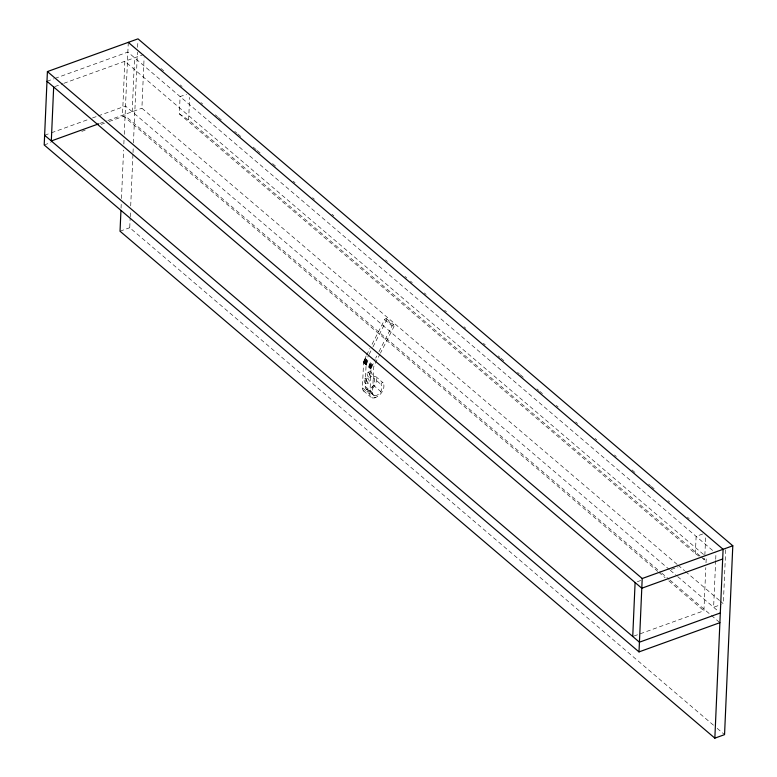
<?xml version="1.0" encoding="UTF-8"?>
<svg xmlns="http://www.w3.org/2000/svg" width="777" height="777" viewBox="0 0 777 777"><rect width="100%" height="100%" fill="white"/><g stroke="black" fill="none" stroke-linecap="round" stroke-linejoin="round"><path stroke-width="0.58" stroke-dasharray="3.88 2.91" d="M121.047 208.217L121.261 203.37M121.465 198.533L123.582 150.107M123.844 144.056L124.058 139.209M124.271 134.363L128.283 42.356M132.197 111.733L134.557 57.77M713.471 725.194L129.749 227.71L130.167 218.026M130.225 216.812L130.487 210.761M130.701 205.915L132.974 153.865M133.022 152.651L133.236 147.805M133.45 142.968L137.412 52.166M137.626 47.329L137.888 41.268M677.185 564.423L141.9 108.226L144.104 57.789M699.086 556.128L695.376 553.651L179.351 113.86L180.099 96.591L186.577 94.25M700.038 555.924L188.626 120.066L189.617 97.407M375.495 397.503L374.329 397.882A6.556 4.371 -49.6 0 1 369.871 394.23L362.432 387.888L363.529 362.772L366.054 356.109M374.329 397.882L375.815 397.397A9.955 6.643 -49.6 0 0 383.129 382.867A1.311 0.874 -49.6 0 0 381.672 383.003A1.311 0.874 -49.6 0 0 381.216 384.615A9.645 6.43 -49.6 0 1 380.905 391.637A6.77 4.516 -49.6 0 1 374.912 395.794L367.472 389.462A5.381 3.594 -49.6 0 1 365.151 386.373L366.249 361.227A5.905 3.943 -49.6 0 1 366.997 358.585L368.638 355.371M369.871 394.23L371.017 368.745L375.136 359.227M374.912 395.794A5.381 3.594 -49.6 0 1 372.591 392.715L373.688 367.56A5.905 3.943 -49.6 0 1 374.436 364.918L379.885 354.215M695.376 553.651L696.124 536.383L704.758 533.265M702.797 558.614L704.652 559.858L705.642 537.237M633.867 636.081L703.913 610.771L705.798 567.598M706.011 562.801L706.274 556.808M715.666 560.499L713.626 607.264L721.173 604.535M715.714 559.294L715.976 553.302M725.689 549.795L723.329 603.748L720.561 601.388M366.608 355.04L369.881 348.601M372.066 344.308L384.644 319.638A1.418 0.952 -49.6 0 1 386.256 318.628A1.418 0.952 -49.6 0 1 386.625 320.066L394.056 326.398L380.429 353.147M369.182 354.302L372.445 347.882M372.999 346.814L386.625 320.066M375.68 358.158L376.777 356.012M378.962 351.719L392.074 325.971A1.418 0.952 -49.6 0 1 393.696 324.961A1.418 0.952 -49.6 0 1 394.056 326.398M46.979 81.303L53.817 78.827M54.953 78.419L127.865 52.069L715.054 552.515M54.798 86.597L62.704 83.731M63.84 83.324L143.182 54.652M44.619 135.256L50.32 133.197M51.457 132.789L87.908 119.619M92.473 117.968L97.028 116.327M98.164 115.909L125.505 106.031L669.327 569.502M99.893 123.407L106.672 120.959M107.809 120.552L141.9 108.226M44.202 144.969L51.029 142.502M81.789 131.391L85.208 130.147M101.156 124.388L104.574 123.154M109.13 121.503L125.078 115.744L660.78 572.299M120.037 231.216L129.749 227.71M367.599 372.406L369.755 371.629M364.656 378.904L366.812 378.127M369.57 377.253L371.727 376.476M366.627 383.751L368.784 382.974M637.354 581.711L640.743 580.487M671.25 569.463L678.03 567.016M179.351 113.86L188.626 120.066M160.868 68.425L163.636 70.785M180.254 84.946L182.1 86.519M200.884 102.525L202.729 104.099M215.326 114.831L217.502 116.686M218.424 117.473L222.115 120.62M234.703 131.352L236.888 133.207M237.811 133.994L241.501 137.14M253.166 147.076L256.274 149.728M257.197 150.515L260.887 153.661M272.542 163.597L275.66 166.249M293.201 181.196L295.046 182.77M312.587 197.717L314.432 199.291M331.973 214.248L333.819 215.821M385.509 259.877L387.354 261.451M404.895 276.398L406.74 277.972M410.431 281.119L412.286 282.692M424.281 292.919L426.126 294.493M444.59 310.227L446.435 311.8M463.976 326.748L465.821 328.321M483.362 343.269L485.207 344.842M498.135 355.856L499.98 357.43M500.903 358.216L504.594 361.363M517.521 372.377L519.366 373.951M520.289 374.737L523.98 377.884M536.907 388.898L538.752 390.472M539.675 391.258L542.443 393.618M556.283 405.419L558.139 406.993M575.67 421.94L577.525 423.514M595.056 438.461L596.901 440.035M614.442 454.982L616.287 456.555M631.983 469.93L635.673 473.076M648.601 484.1L650.446 485.674M651.369 486.46L654.137 488.82M667.987 500.621L669.832 502.195M687.373 517.142L689.218 518.715M703.506 554.448L124.844 61.276L122.494 115.239L657.769 571.435M700.961 556.711L704.652 559.858M678.107 565.209L684.566 570.716M685.489 571.503L719.638 600.602M386.49 318.725L393.929 325.058M384.644 319.638L392.074 325.971M670.25 570.289L676.709 575.796M677.631 576.583L718.638 611.538M661.703 573.086L669.094 579.38M670.017 580.166L719.89 622.678M658.692 572.222L665.161 577.729M668.851 580.875L703.913 610.771M364.967 358.255L372.397 364.598M364.607 359.013L372.037 365.345M364.442 359.392L371.882 365.724M364.296 359.77L371.727 366.103M364.151 360.149L371.591 366.482M364.024 360.528L371.464 366.861M363.918 360.907L371.348 367.239M363.811 361.286L371.251 367.618M363.723 361.664L371.153 367.997M363.646 362.033L371.085 368.366M363.578 362.403L371.017 368.745M363.529 362.772L370.969 369.114M375.534 376.369L383.129 382.867M362.432 387.888A6.556 4.371 -49.6 0 0 366.89 391.55L368.385 391.064A9.955 6.643 -49.6 0 0 375.689 376.524A1.311 0.874 -49.6 0 0 374.242 376.66A1.311 0.874 -49.6 0 0 373.776 378.282L381.216 384.615M373.776 378.282A9.645 6.43 -49.6 0 1 373.475 385.295L380.905 391.637M365.151 386.373L372.591 392.715M365.996 388.782L373.426 395.124M363.403 390.773L370.843 397.105M717.171 728.35L724.553 734.644M373.475 385.295A6.77 4.516 -49.6 0 1 367.472 389.462M369.26 372.785A2.622 1.272 70.1 0 0 371.406 376.554A2.622 1.272 70.1 0 0 371.571 372.814A2.622 1.272 70.1 0 0 369.26 372.785M366.307 379.283A2.622 1.272 70.1 0 0 368.463 383.051A2.622 1.272 70.1 0 0 368.619 379.312A2.622 1.272 70.1 0 0 366.307 379.283M367.103 373.562A2.622 1.272 70.1 0 0 369.25 377.331A2.622 1.272 70.1 0 0 369.415 373.601A2.622 1.272 70.1 0 0 367.103 373.562M364.151 380.06A2.622 1.272 70.1 0 0 366.297 383.828A2.622 1.272 70.1 0 0 366.462 380.089A2.622 1.272 70.1 0 0 364.151 380.06"/><path stroke-width="1.17" d="M120.94 210.635L120.037 231.216L714.85 738.15L724.553 734.644L732.798 545.784L137.995 38.85L47.407 71.581L44.202 144.969L639.005 651.903L719.89 622.678M53.671 87.005L51.311 140.958L98.766 123.815M632.74 636.489L635.1 582.527M639.005 651.903L642.21 578.515L47.407 71.581M714.85 738.15L723.096 549.29L128.283 42.356M642.21 578.515L732.798 545.784M722.668 559.003L641.792 588.228L46.979 81.303M720.318 612.966L639.432 642.191L44.619 135.256"/></g></svg>
